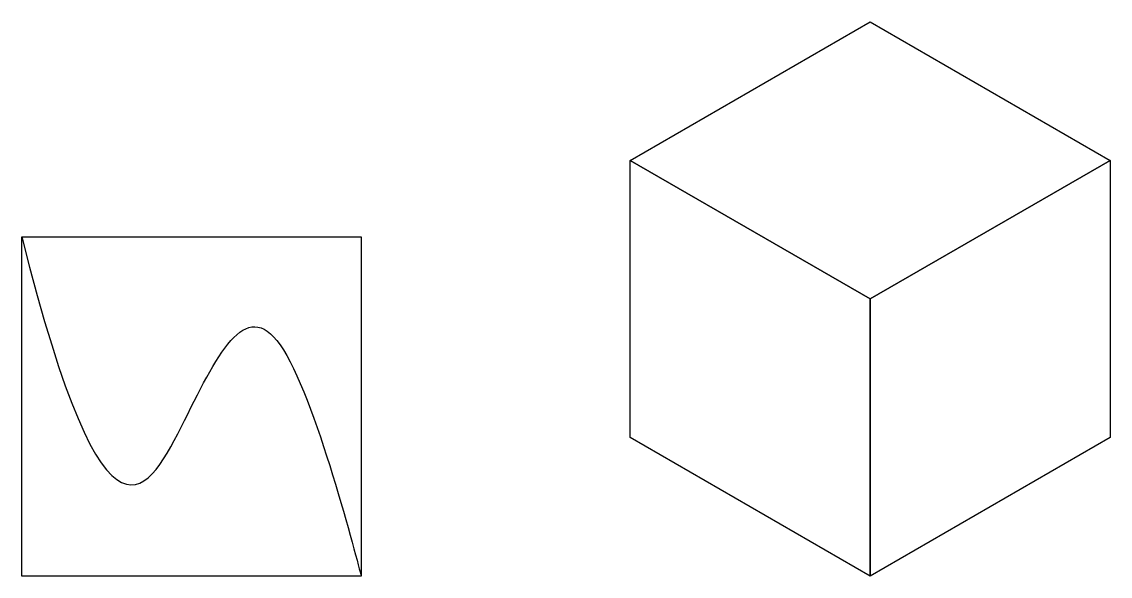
# Model space of a CAD drawing. Header units: millimetres. Extents: x 0 to 64.1, y 0 to 32.7.
import ezdxf

# ---------------------------------------------------------------- set-up
doc = ezdxf.new("R2010")
doc.units = ezdxf.units.MM
doc.layers.get('0').update_dxf_attribs({"lineweight": 25, "true_color": 0xffffff})

msp = doc.modelspace()

# ---------------------------------------------------------------- linework, layer by layer
for p, q in [((35.858, 24.495), (50, 32.66)), ((50, 32.66), (64.142, 24.495)), ((50, 16.33), (35.858, 24.495)), ((35.858, 24.495), (50, 16.33)), ((35.858, 8.165), (35.858, 24.495)), ((64.142, 24.495), (50, 16.33)), ((50, 16.33), (64.142, 24.495)), ((64.142, 24.495), (64.142, 8.165)), ((0, 20), (20, 20)), ((0, 0), (0, 20)), ((20, 20), (20, 0)), ((50, 0), (50, 16.33)), ((50, 16.33), (50, 0)), ((50, 0), (35.858, 8.165)), ((50, 0), (35.858, 8.165)), ((64.142, 8.165), (50, 0)), ((64.142, 8.165), (50, 0)), ((20, 0), (0, 0))]:
    msp.add_line(p, q)
msp.add_open_spline([(0, 20), (5, 0), (10, 10), (15, 20), (20, 0), (20, 0)], degree=3)

doc.saveas('drawing.dxf')
